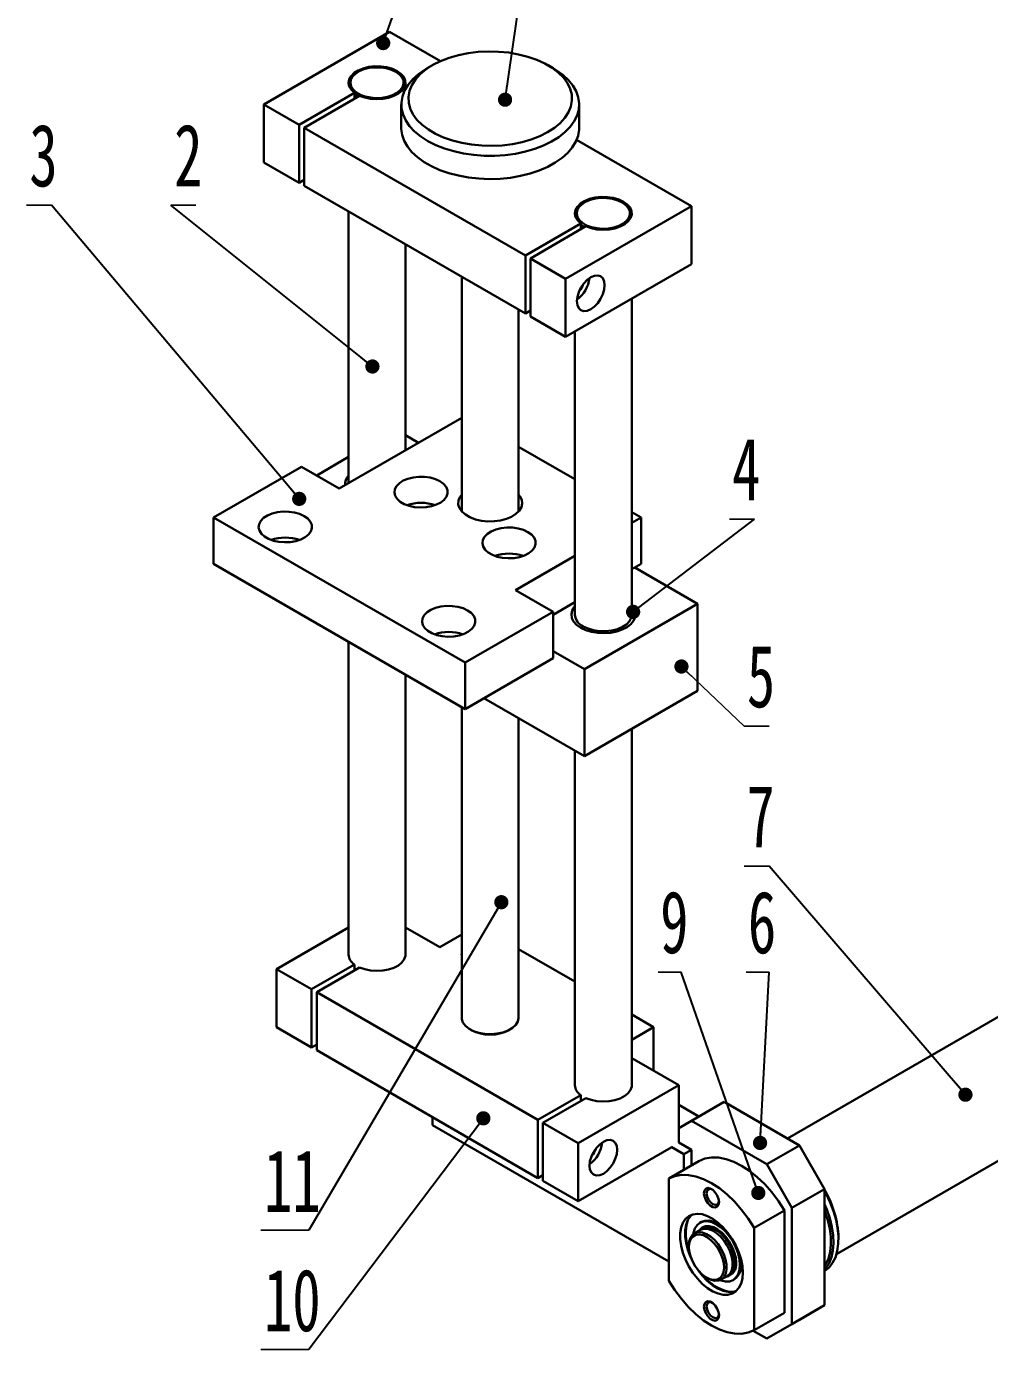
# Model space of a CAD drawing. Header units: millimetres. Extents: x -4 to 1692, y -357 to 300.
# Drawn here: x 713.9 to 768.1, y 178.6 to 253 of the extents above; entities that cross this region are included whole.
import ezdxf

# ---------------------------------------------------------------- set-up
doc = ezdxf.new("R2010")
doc.units = ezdxf.units.MM
doc.styles.add('SLDTEXTSTYLE1', font='', dxfattribs={"width": 0.67})
doc.styles.get("Standard").update_dxf_attribs({"font": ''})
doc.styles.get('SLDTEXTSTYLE1').set_extended_font_data('仿宋_GB2312')
doc.styles.get('Standard').set_extended_font_data('仿宋_GB2312')
doc.dimstyles.new('SLDDIMSTYLE0', dxfattribs={"dimtxt": 0.18, "dimasz": 0.8, "dimexe": 0, "dimexo": 0.0625, "dimgap": 0, "dimtad": 0, "dimtih": 1, "dimtoh": 1, "dimdec": 0, "dimrnd": 1e-09, "dimzin": 0, "dimdsep": 46, "dimtxsty": 'Standard', "dimblk1": 'DOT', "dimblk2": 'DOT', "dimsah": 1, "dimcen": 0.09, "dimadec": 0, "dimazin": 0, "dimtfac": 0.8, "dimtdec": 0, "dimtofl": 0, "dimtmove": 0, "dimatfit": 3, "dimldrblk": 'DOT', "dimfxl": 1, "dimfrac": 2, "dimtolj": 1, "dimtzin": 0, "dimarcsym": 0})

# ---------------------------------------------------------------- blocks, each defined once
blk = doc.blocks.new('_DOT')
at = {"color": 0, "linetype": 'ByBlock', "lineweight": -2}
blk.add_line((-0.5, 0), (-1, 0), dxfattribs=at)
at = {"color": 0, "linetype": 'ByBlock', "const_width": 0.5}
blk.add_lwpolyline([(-0.25, 0, 1), (0.25, 0, 1)], format="xyb", close=True, dxfattribs=at)
blk = doc.blocks.new('SW_NOTE_1')
at = {"color": 0, "linetype": 'Continuous', "lineweight": 0}
for p, q in [((0, 0), (1.412, 0)), ((1.412, 0), (0, 0)), ((0, 0), (1.412, 0)), ((1.412, 0), (0, 0)), ((0, 0), (1.412, 0)), ((1.412, 0), (0, 0))]:
    blk.add_line(p, q, dxfattribs=at)
at = {"color": 0, "linetype": 'Continuous', "lineweight": 0, "insert": (0.986, 4.562), "char_height": 3.5, "attachment_point": 2, "style": 'SLDTEXTSTYLE1'}
blk.add_mtext('2', dxfattribs=at)
blk = doc.blocks.new('SW_NOTE_2')
at = {"color": 0, "linetype": 'Continuous', "lineweight": 0}
for p, q in [((-1.412, 0), (0, 0)), ((0, 0), (-1.412, 0)), ((-1.412, 0), (0, 0)), ((0, 0), (-1.412, 0)), ((-1.412, 0), (0, 0)), ((0, 0), (-1.412, 0))]:
    blk.add_line(p, q, dxfattribs=at)
at = {"color": 0, "linetype": 'Continuous', "lineweight": 0, "insert": (-0.453, 4.562), "char_height": 3.5, "attachment_point": 2, "style": 'SLDTEXTSTYLE1'}
blk.add_mtext('3', dxfattribs=at)
blk = doc.blocks.new('SW_NOTE_3')
at = {"color": 0, "linetype": 'Continuous', "lineweight": 0}
for p, q in [((-1.412, 0), (0, 0)), ((0, 0), (-1.412, 0)), ((-1.412, 0), (0, 0)), ((0, 0), (-1.412, 0)), ((-1.412, 0), (0, 0)), ((0, 0), (-1.412, 0))]:
    blk.add_line(p, q, dxfattribs=at)
at = {"color": 0, "linetype": 'Continuous', "lineweight": 0, "insert": (-0.461, 4.562), "char_height": 3.5, "attachment_point": 2, "style": 'SLDTEXTSTYLE1'}
blk.add_mtext('4', dxfattribs=at)
blk = doc.blocks.new('SW_NOTE_4')
at = {"color": 0, "linetype": 'Continuous', "lineweight": 0}
for p, q in [((0, 0), (1.412, 0)), ((1.412, 0), (0, 0)), ((0, 0), (1.412, 0)), ((1.412, 0), (0, 0)), ((0, 0), (1.412, 0)), ((1.412, 0), (0, 0))]:
    blk.add_line(p, q, dxfattribs=at)
at = {"color": 0, "linetype": 'Continuous', "lineweight": 0, "insert": (0.956, 4.562), "char_height": 3.5, "attachment_point": 2, "style": 'SLDTEXTSTYLE1'}
blk.add_mtext('5', dxfattribs=at)
blk = doc.blocks.new('SW_NOTE_5')
at = {"color": 0, "linetype": 'Continuous', "lineweight": 0}
for p, q in [((-1.412, 0), (0, 0)), ((0, 0), (-1.412, 0)), ((-1.412, 0), (0, 0)), ((0, 0), (-1.412, 0)), ((-1.412, 0), (0, 0)), ((0, 0), (-1.412, 0))]:
    blk.add_line(p, q, dxfattribs=at)
at = {"color": 0, "linetype": 'Continuous', "lineweight": 0, "insert": (-0.479, 4.565), "char_height": 3.5, "attachment_point": 2, "style": 'SLDTEXTSTYLE1'}
blk.add_mtext('7', dxfattribs=at)
blk = doc.blocks.new('SW_NOTE_6')
at = {"color": 0, "linetype": 'Continuous', "lineweight": 0}
for p, q in [((-1.294, 0), (0, 0)), ((0, 0), (-1.294, 0)), ((-1.294, 0), (0, 0)), ((0, 0), (-1.294, 0)), ((-1.294, 0), (0, 0)), ((0, 0), (-1.294, 0))]:
    blk.add_line(p, q, dxfattribs=at)
at = {"color": 0, "linetype": 'Continuous', "lineweight": 0, "insert": (-0.398, 4.565), "char_height": 3.5, "attachment_point": 2, "style": 'SLDTEXTSTYLE1'}
blk.add_mtext('6', dxfattribs=at)
blk = doc.blocks.new('SW_NOTE_7')
at = {"color": 0, "linetype": 'Continuous', "lineweight": 0}
for p, q in [((-1.294, 0), (0, 0)), ((0, 0), (-1.294, 0)), ((-1.294, 0), (0, 0)), ((0, 0), (-1.294, 0)), ((-1.294, 0), (0, 0)), ((0, 0), (-1.294, 0))]:
    blk.add_line(p, q, dxfattribs=at)
at = {"color": 0, "linetype": 'Continuous', "lineweight": 0, "insert": (-0.391, 4.571), "char_height": 3.5, "attachment_point": 2, "style": 'SLDTEXTSTYLE1'}
blk.add_mtext('9', dxfattribs=at)
blk = doc.blocks.new('SW_NOTE_8')
at = {"color": 0, "linetype": 'Continuous', "lineweight": 0}
for p, q in [((-2.706, 0), (0, 0)), ((0, 0), (-2.706, 0)), ((-2.706, 0), (0, 0)), ((0, 0), (-2.706, 0)), ((-2.706, 0), (0, 0)), ((0, 0), (-2.706, 0))]:
    blk.add_line(p, q, dxfattribs=at)
at = {"color": 0, "linetype": 'Continuous', "lineweight": 0, "insert": (-0.933, 4.536), "char_height": 3.5, "attachment_point": 2, "style": 'SLDTEXTSTYLE1'}
blk.add_mtext('11', dxfattribs=at)
blk = doc.blocks.new('SW_NOTE_9')
at = {"color": 0, "linetype": 'Continuous', "lineweight": 0}
for p, q in [((-2.706, 0), (0, 0)), ((0, 0), (-2.706, 0)), ((-2.706, 0), (0, 0)), ((0, 0), (-2.706, 0)), ((-2.706, 0), (0, 0)), ((0, 0), (-2.706, 0))]:
    blk.add_line(p, q, dxfattribs=at)
at = {"color": 0, "linetype": 'Continuous', "lineweight": 0, "insert": (-0.933, 4.532), "char_height": 3.5, "attachment_point": 2, "style": 'SLDTEXTSTYLE1'}
blk.add_mtext('10', dxfattribs=at)

msp = doc.modelspace()

# ---------------------------------------------------------------- linework, layer by layer
at = {"color": 7, "linetype": 'Continuous', "lineweight": 30}
for p, q in [((734.3466577, 252.7049955), (727.2755899, 248.6229549)), ((737.2024308, 251.0563928), (734.3466577, 252.7049955)), ((736.7502923, 250.8274028), (736.4674036, 250.6640416)), ((743.5396204, 250.6640416), (743.2567317, 250.8274028)), ((732.5787184, 250.4597736), (732.5079963, 250.4189333)), ((734.7711056, 250.4189333), (734.7003835, 250.4597736)), ((729.2554889, 247.4799835), (732.3756324, 249.281204)), ((732.3756324, 249.281204), (732.3756324, 248.9546408)), ((727.2755899, 248.6229549), (729.2554889, 247.4799835)), ((727.2755899, 248.6229549), (727.2755899, 245.3567916)), ((732.6584751, 249.1179224), (729.5383316, 247.3167019)), ((735.003512, 248.623353), (735.003512, 247.3168877)), ((745.003512, 247.3168877), (745.003512, 248.623353)), ((729.2554889, 247.4799835), (729.2554889, 244.2138203)), ((729.5383316, 247.3167019), (741.983411, 240.1323105)), ((729.5383316, 247.3167019), (729.5383316, 244.0505387)), ((751.3172205, 242.9080981), (744.8618604, 246.6346981)), ((727.2755899, 245.3567916), (729.2554889, 244.2138203)), ((729.2554889, 244.2138203), (729.5383316, 244.3771019)), ((729.5383316, 244.0505387), (741.983411, 236.8661473)), ((732.039551, 242.6066155), (732.039551, 227.3281374)), ((744.2461527, 238.8260576), (751.3172205, 242.9080981)), ((745.3066405, 243.1121006), (745.2359183, 243.0712603)), ((747.4990277, 243.0712603), (747.4283055, 243.1121006)), ((751.3172205, 242.9080981), (751.3172205, 239.6419349)), ((741.983411, 240.1323105), (745.1035544, 241.933531)), ((745.1035544, 241.933531), (745.1035544, 241.6069678)), ((745.3863972, 241.7702494), (742.2662537, 239.9690289)), ((735.239551, 229.1754581), (735.239551, 240.7592948)), ((741.983411, 240.1323105), (741.983411, 236.8661473)), ((742.2662537, 239.9690289), (744.2461527, 238.8260576)), ((742.2662537, 239.9690289), (742.2662537, 236.7028657)), ((744.2461527, 235.5598943), (751.3172205, 239.6419349)), ((738.4030427, 238.9330499), (738.4030427, 225.7352599)), ((744.2461527, 238.8260576), (744.2461527, 235.5598943)), ((747.967473, 219.9240104), (747.967473, 237.7081668)), ((741.6030427, 225.7342085), (741.6030427, 237.0857292)), ((741.983411, 236.8661473), (742.2662537, 237.0294289)), ((742.2662537, 236.7028657), (744.2461527, 235.5598943)), ((744.767473, 235.8608461), (744.767473, 219.9240104)), ((731.5182306, 227.0271856), (738.4030427, 231.001703)), ((735.9726355, 229.5986588), (735.239551, 230.0218595)), ((741.6030427, 229.3694286), (744.767473, 227.5426419)), ((732.039551, 228.7972474), (730.2458062, 227.7617406)), ((729.3969103, 228.2517977), (724.4471628, 225.3943694)), ((731.5182306, 227.0271856), (729.3969103, 228.2517977)), ((747.967473, 225.6953212), (748.4887934, 225.3943694)), ((724.4471628, 225.3943694), (738.5892984, 217.2302882)), ((724.4471628, 222.7814388), (724.4471628, 225.3943694)), ((748.4887934, 225.3943694), (747.967473, 225.0934175)), ((748.4887934, 222.7814388), (748.4887934, 225.3943694)), ((744.767473, 223.2460968), (741.4177255, 221.3123288)), ((724.4471628, 222.7814388), (738.5892984, 214.6173576)), ((748.4887934, 222.7814388), (747.967473, 222.4804869)), ((751.6707739, 220.5363164), (748.13524, 222.5773367)), ((743.5390459, 220.0877166), (741.4177255, 221.3123288)), ((744.767473, 220.6331662), (743.5390459, 219.9240104)), ((745.3068128, 216.8624799), (751.6707739, 220.5363164)), ((751.6707739, 220.5363164), (751.6707739, 215.6370716)), ((738.5892984, 217.2302882), (743.5390459, 220.0877166)), ((743.5390459, 217.474786), (743.5390459, 220.0877166)), ((732.039551, 218.3984464), (732.039551, 200.8179417)), ((738.5892984, 214.6173576), (743.5390459, 217.474786)), ((743.5390459, 217.8829901), (745.3068128, 216.8624799)), ((735.239551, 200.8179417), (735.239551, 216.5511257)), ((738.5892984, 214.6173576), (738.5892984, 217.2302882)), ((745.3068128, 216.8624799), (745.3068128, 211.9632351)), ((800.903315, 215.9680678), (756.7271711, 190.4657228)), ((739.649269, 215.2292656), (745.3068128, 211.9632351)), ((745.3068128, 211.9632351), (751.6707739, 215.6370716)), ((738.4030427, 214.7248808), (738.4030427, 197.262665)), ((741.6030427, 197.262665), (741.6030427, 214.1013761)), ((747.967473, 193.4702687), (747.967473, 213.4992015)), ((744.767473, 212.2745893), (744.767473, 193.4702687)), ((759.480125, 183.9722844), (804.4030306, 209.9057258)), ((727.9826967, 200.0015336), (732.039551, 202.3435057)), ((737.1750849, 201.2261458), (735.239551, 202.3435057)), ((738.4030427, 201.9350307), (737.1750849, 201.2261458)), ((741.6030427, 201.1191645), (744.767473, 199.2923777)), ((732.3756324, 200.2515787), (729.9625957, 198.8585622)), ((732.3756324, 199.9250154), (732.3756324, 200.2515787)), ((729.9625957, 198.8585622), (727.9826967, 200.0015336)), ((727.9826967, 196.7353703), (727.9826967, 200.0015336)), ((730.2454384, 198.6952806), (732.6584751, 200.088297)), ((729.9625957, 195.592399), (729.9625957, 198.8585622)), ((742.6905178, 191.5108892), (730.2454384, 198.6952806)), ((730.2454384, 195.4291174), (730.2454384, 198.6952806)), ((747.967473, 197.445057), (749.1959001, 196.7359011)), ((729.9625957, 195.592399), (727.9826967, 196.7353703)), ((738.871488, 196.6096447), (738.9422102, 196.5688043)), ((741.0638752, 196.5688043), (741.1345974, 196.6096447)), ((747.967473, 196.0267453), (749.1959001, 196.7359011)), ((749.1959001, 196.7359011), (749.1959001, 194.2866768)), ((730.2454384, 195.7556806), (729.9625957, 195.592399)), ((742.6905178, 188.244726), (730.2454384, 195.4291174)), ((750.6101137, 193.4702687), (747.967473, 194.9958327)), ((750.6101137, 193.4702687), (744.9532595, 190.2046362)), ((750.6101137, 193.4702687), (750.6101137, 190.2412821)), ((745.1035544, 192.9039057), (742.6905178, 191.5108892)), ((742.9733605, 191.3476076), (745.3863972, 192.740624)), ((745.1035544, 192.5773424), (745.1035544, 192.9039057)), ((750.6101137, 192.3639432), (751.7412547, 191.7109494)), ((753.1556981, 192.5274902), (751.3172205, 191.4661597)), ((757.3983388, 190.0782659), (753.1556981, 192.5274902)), ((736.7508208, 191.67364), (736.7508208, 191.2199102)), ((742.6905178, 188.244726), (742.6905178, 191.5108892)), ((742.9733605, 188.0814444), (742.9733605, 191.3476076)), ((744.9532595, 190.2046362), (742.9733605, 191.3476076)), ((751.3172205, 191.4661597), (750.6101137, 191.0578229)), ((755.5598612, 189.0169353), (751.3172205, 191.4661597)), ((736.7508208, 191.2199102), (750.0444283, 183.545674)), ((744.9532595, 186.938473), (744.9532595, 190.2046362)), ((750.1858496, 189.959183), (744.9532595, 186.938473)), ((750.1858496, 189.9963597), (750.8929564, 189.5881556)), ((751.3172205, 189.833078), (750.6101137, 190.2412821)), ((750.8929564, 189.5881556), (751.3172205, 189.833078)), ((751.3172205, 189.833078), (751.3172205, 188.958198)), ((755.5598612, 189.0169353), (757.3983388, 190.0782659)), ((757.3983388, 190.0782659), (758.8125524, 187.6287761)), ((750.0444283, 188.2234307), (751.7414846, 189.2031205)), ((750.8929564, 189.5881556), (750.8929564, 188.7132756)), ((756.9740747, 186.5674456), (755.5598612, 189.0169353)), ((742.9733605, 188.4080076), (742.6905178, 188.244726)), ((744.9532595, 186.938473), (742.9733605, 188.0814444)), ((750.0444283, 182.4611745), (750.0444283, 188.2234307)), ((758.8125524, 187.6287761), (756.9740747, 186.5674456)), ((758.8125524, 181.0964496), (758.8125524, 187.6287761)), ((756.5498107, 186.4273329), (754.8527544, 185.4476432)), ((756.5498107, 180.6650767), (756.5498107, 186.4273329)), ((756.9740747, 186.5674456), (756.9740747, 180.0351191)), ((751.8259315, 185.3269589), (751.4865202, 185.1310209)), ((751.8792914, 185.7734438), (751.8015096, 185.7285413)), ((752.0239214, 185.441256), (751.981495, 185.4167637)), ((754.8527544, 185.4476432), (754.8527544, 179.6853869)), ((759.5903698, 184.8116374), (759.5903698, 184.8932782)), ((751.1757991, 184.4442537), (751.1757991, 184.3626129)), ((752.1655877, 182.648063), (752.2362869, 182.6072359)), ((752.9863983, 182.5328743), (753.3258096, 182.7288123)), ((753.4813731, 182.8186172), (753.5237995, 182.8431094)), ((753.6613585, 182.5068396), (753.7391402, 182.551742)), ((756.9740747, 180.0351191), (758.8125524, 181.0964496)), ((758.8125524, 181.0964496), (757.3983388, 180.2797761)), ((754.8527544, 179.6853869), (756.5498107, 180.6650767)), ((757.3983388, 180.2797761), (755.5598612, 179.2184456)), ((754.7988245, 179.6577827), (755.5598612, 179.2184456)), ((755.5598612, 179.2184456), (756.9740747, 180.0351191))]:
    msp.add_line(p, q, dxfattribs=at)
at = {"color": 7, "linetype": 'Continuous', "lineweight": 0}
msp.add_line((754.2777874, 213.6589235), (750.7592459, 217.0133777), dxfattribs=at)
at = {"color": 7, "linetype": 'Continuous', "lineweight": 30, "flags": 128}
for points in [[(742.3112011, 246.652787), (742.7917388, 246.83787), (743.2283044, 247.056262), (743.6140132, 247.304519), (743.9427822, 247.5787257), (744.2094265, 247.8745577), (744.4097411, 248.1873495), (744.5405668, 248.5121684), (744.5998404, 248.8438916), (744.5866272, 249.1772878), (744.5011356, 249.507099), (744.3447137, 249.8281239), (744.1198284, 250.1352998), (743.8300264, 250.4237824), (743.479878, 250.689022), (743.0749052, 250.9268357), (742.6214947, 251.1334731), (742.1267971, 251.3056753), (741.598614, 251.4407266), (741.0452751, 251.5364972), (740.4755071, 251.5914767), (739.8982954, 251.604798), (739.322743, 251.5762512), (738.7579268, 251.5062862), (738.2127541, 251.3960067), (737.6958228, 251.2471516), (737.2152852, 251.0620686), (736.7787195, 250.8436766), (736.3930108, 250.5954197), (736.0642418, 250.321213), (735.7975974, 250.025381), (735.5972829, 249.7125891), (735.4664572, 249.3877702), (735.4071835, 249.056047), (735.4203967, 248.7226508), (735.5058884, 248.3928396), (735.6623103, 248.0718147), (735.8871955, 247.7646388), (736.1769975, 247.4761563), (736.527146, 247.2109166), (736.9321187, 246.9731029), (737.3855292, 246.7664655), (737.8802269, 246.5942633), (738.40841, 246.459212), (738.9617488, 246.3634414), (739.5315169, 246.3084619), (740.1087286, 246.2951406), (740.684281, 246.3236875), (741.2490972, 246.3936524), (741.7942698, 246.503932), (742.3112011, 246.652787)], [(732.3756324, 249.281204), (732.1951142, 249.4502847), (732.0813845, 249.637735), (732.0397017, 249.8348876), (732.0719934, 250.0326265), (732.1767663, 250.2218085), (732.349176, 250.3936862), (732.5812504, 250.5403123), (732.862259, 250.654907), (733.1792082, 250.7321716), (733.5174429, 250.7685336), (733.8613237, 250.7623116), (734.1949501, 250.7137933), (734.5028958, 250.6252222), (734.7709218, 250.5006936), (734.9866351, 250.3459654), (735.1400614, 250.1681922), (735.2241067, 249.9755938), (735.2348847, 249.7770756), (735.1718971, 249.5818169), (735.0380563, 249.398846), (734.839551, 249.2366232), (734.5855596, 249.1026494), (734.2878264, 249.0031194), (733.960118, 248.9426353), (733.6175871, 248.9239938), (733.2760717, 248.9480567), (732.9513631, 249.0137115), (732.6584751, 249.1179224)], [(734.7002111, 250.4598731), (734.4474029, 250.5771855), (734.1568204, 250.6603817), (733.842051, 250.7055715), (733.5178129, 250.7106421), (733.1992671, 250.6753562), (732.9013085, 250.6013638), (732.6378693, 250.4921247), (732.4212676, 250.3527468), (732.2616315, 250.1897473), (732.1664254, 250.0107478), (732.140101, 249.8241182), (732.1838892, 249.638585), (732.2957426, 249.4628235), (732.4704309, 249.3050523), (732.699786, 249.1726484), (732.9730834, 249.071803), (733.2775441, 249.0072314), (733.5989319, 248.981953), (733.9222189, 248.9971498), (734.2322888, 249.0521111), (734.5146428, 249.1442671), (734.7560786, 249.2693086), (734.9453067, 249.4213888), (735.0734792, 249.5933966), (735.1346027, 249.7772892), (735.1258193, 249.9644678), (735.0475397, 250.1461804), (734.9034241, 250.3139301), (734.7002111, 250.4598731)], [(742.5118697, 246.1264157), (741.982698, 245.9726767), (741.4257427, 245.8561474), (740.8488225, 245.7784636), (740.260036, 245.7407158), (739.6676484, 245.7434339), (739.0799756, 245.7865797), (738.5052673, 245.8695476), (737.951591, 245.991173), (737.4267192, 246.1497483), (736.9380199, 246.3430477), (736.4923534, 246.5683575), (736.0959759, 246.822515), (735.7544516, 247.1019522), (735.4725748, 247.4027467), (735.2543024, 247.7206757), (735.1026986, 248.0512764), (735.0198914, 248.3899077), (735.0070433, 248.7318162), (735.0643347, 249.072202), (735.1909613, 249.406287), (735.3851455, 249.7293813), (735.6441615, 250.0369494), (735.9643733, 250.3246737), (736.3412857, 250.5885152), (736.4674036, 250.6640416)], [(743.5396204, 250.6640416), (743.7193854, 250.5546617), (744.0889854, 250.2873949), (744.4012344, 249.9967686), (744.6517489, 249.6868626), (744.8370124, 249.3620273), (744.9544241, 249.0268225), (745.0023359, 248.685954), (744.9800752, 248.3442066), (744.8879544, 248.0063779), (744.7272668, 247.6772102), (744.5002679, 247.3613242), (744.2101445, 247.0631543), (743.8609692, 246.7868862), (743.4576437, 246.5363981), (743.0058297, 246.3152062), (742.5118697, 246.1264157)], [(732.5810904, 249.0732492), (732.3924895, 249.1872305), (732.3756324, 249.1995499)], [(735.003512, 247.3168877), (735.004688, 247.2542867), (735.0525998, 246.9134182), (735.1700116, 246.5782134), (735.3552751, 246.2533781), (735.6057896, 245.9434721), (735.9180385, 245.6528458), (736.2876386, 245.385579), (736.7094013, 245.1454236), (737.1774061, 244.9357508), (737.6850833, 244.7595039), (738.2253061, 244.6191571), (738.7904911, 244.5166805), (739.3727041, 244.4535126), (739.9637724, 244.4305403), (740.5553985, 244.448086), (741.1392773, 244.5059033), (741.7072125, 244.6031807), (742.2512315, 244.7385527), (742.7636973, 244.9101187), (743.2374163, 245.1154706), (743.6657383, 245.3517255), (744.0426507, 245.615567), (744.3628624, 245.9032913), (744.6218784, 246.2108594), (744.8160627, 246.5339537), (744.9426893, 246.8680387), (744.9999807, 247.2084245), (745.003512, 247.3168877)], [(745.1035544, 241.933531), (744.9230363, 242.1026116), (744.8093065, 242.290062), (744.7676238, 242.4872146), (744.7999154, 242.6849534), (744.9046883, 242.8741355), (745.077098, 243.0460132), (745.3091725, 243.1926393), (745.590181, 243.307234), (745.9071303, 243.3844986), (746.245365, 243.4208606), (746.5892458, 243.4146386), (746.9228722, 243.3661203), (747.2308179, 243.2775492), (747.4988439, 243.1530205), (747.7145572, 242.9982924), (747.8679835, 242.8205192), (747.9520287, 242.6279208), (747.9628067, 242.4294026), (747.8998191, 242.2341438), (747.7659784, 242.0511729), (747.567473, 241.8889502), (747.3134817, 241.7549764), (747.0157484, 241.6554464), (746.68804, 241.5949623), (746.3455091, 241.5763207), (746.0039938, 241.6003837), (745.6792851, 241.6660385), (745.3863972, 241.7702494)], [(747.4281332, 243.1122001), (747.175325, 243.2295125), (746.8847425, 243.3127087), (746.569973, 243.3578985), (746.2457349, 243.3629691), (745.9271892, 243.3276832), (745.6292306, 243.2536908), (745.3657914, 243.1444517), (745.1491897, 243.0050738), (744.9895536, 242.8420743), (744.8943475, 242.6630748), (744.8680231, 242.4764452), (744.9118113, 242.290912), (745.0236646, 242.1151505), (745.1983529, 241.9573793), (745.427708, 241.8249754), (745.7010055, 241.72413), (746.0054662, 241.6595584), (746.3268539, 241.63428), (746.650141, 241.6494768), (746.9602108, 241.7044381), (747.2425649, 241.7965941), (747.4840006, 241.9216356), (747.6732288, 242.0737158), (747.8014012, 242.2457236), (747.8625248, 242.4296162), (747.8537414, 242.6167948), (747.7754618, 242.7985074), (747.6313461, 242.9662571), (747.4281332, 243.1122001)], [(745.3090125, 241.7255762), (745.1204116, 241.8395575), (745.1035544, 241.8518769)], [(746.4381837, 238.4584085), (746.4116802, 238.6755783), (746.3339759, 238.8473481), (746.2103662, 238.962012), (746.049275, 239.0117559), (745.8616802, 238.9931898), (745.6603662, 238.9075789), (745.4590523, 238.7607576), (745.2714575, 238.5627314), (745.1103662, 238.3269955), (744.9867566, 238.0696149), (744.9090523, 237.8081297), (744.8825488, 237.5603596), (744.9090523, 237.3431898), (744.9867566, 237.17142), (745.1103662, 237.0567561), (745.2714575, 237.0070122), (745.4590523, 237.0255783), (745.6603662, 237.1111891), (745.8616802, 237.2580105), (746.049275, 237.4560367), (746.2103662, 237.6917726), (746.3339759, 237.9491532), (746.4116802, 238.2106384), (746.4381837, 238.4584085)], [(737.1750849, 227.4353896), (736.9222766, 227.552702), (736.6316941, 227.6358982), (736.3169247, 227.681088), (735.9926866, 227.6861586), (735.6741408, 227.6508727), (735.3761822, 227.5768803), (735.112743, 227.4676412), (734.8961414, 227.3282633), (734.7365053, 227.1652638), (734.6412992, 226.9862643), (734.6149748, 226.7996347), (734.658763, 226.6141015), (734.7706163, 226.43834), (734.9453046, 226.2805688), (735.1746597, 226.1481649), (735.4479571, 226.0473195), (735.7524179, 225.9827479), (736.0738056, 225.9574695), (736.3970927, 225.9726663), (736.7071625, 226.0276276), (736.9895166, 226.1197836), (737.2309523, 226.244825), (737.4201804, 226.3969053), (737.5483529, 226.5689131), (737.6094765, 226.7528056), (737.6006931, 226.9399843), (737.5224134, 227.1216969), (737.3782978, 227.2894465), (737.1750849, 227.4353896)], [(741.6030427, 226.6873464), (741.6750874, 226.5962378), (741.775279, 226.3940984), (741.8029343, 226.1844538), (741.7569211, 225.9758869), (741.639123, 225.7769364), (741.4543629, 225.5957474), (741.2102047, 225.4397379), (740.9166444, 225.3152948), (740.5857004, 225.2275128), (740.2309215, 225.1799859), (739.8668324, 225.1746596), (739.508339, 225.2117522), (739.170118, 225.2897449), (738.8660163, 225.4054448), (738.6084838, 225.5541152), (738.4080639, 225.7296694), (738.2729619, 225.9249202), (738.2087087, 226.131874), (738.2179351, 226.3420582), (738.3002631, 226.5468677), (738.4030427, 226.6862951)], [(729.5383316, 225.4760102), (729.2855234, 225.5933225), (728.9949409, 225.6765187), (728.6801715, 225.7217086), (728.3559334, 225.7267791), (728.0373876, 225.6914932), (727.739429, 225.6175008), (727.4759898, 225.5082617), (727.2593881, 225.3688839), (727.099752, 225.2058843), (727.0045459, 225.0268848), (726.9782215, 224.8402552), (727.0220097, 224.654722), (727.1338631, 224.4789605), (727.3085514, 224.3211893), (727.5379065, 224.1887854), (727.8112039, 224.08794), (728.1156646, 224.0233685), (728.4370524, 223.9980901), (728.7603394, 224.0132868), (729.0704093, 224.0682481), (729.3527633, 224.1604041), (729.5941991, 224.2854456), (729.7834272, 224.4375258), (729.9115997, 224.6095336), (729.9727232, 224.7934262), (729.9639398, 224.9806049), (729.8856602, 225.1623174), (729.7415446, 225.3300671), (729.5383316, 225.4760102)], [(742.1248323, 224.5779612), (741.8720241, 224.6952736), (741.5814416, 224.7784698), (741.2666722, 224.8236596), (740.9424341, 224.8287302), (740.6238883, 224.7934443), (740.3259297, 224.7194519), (740.0624905, 224.6102128), (739.8458888, 224.4708349), (739.6862527, 224.3078354), (739.5910466, 224.1288359), (739.5647222, 223.9422063), (739.6085104, 223.7566731), (739.7203638, 223.5809116), (739.8950521, 223.4231404), (740.1244072, 223.2907365), (740.3977046, 223.1898911), (740.7021653, 223.1253195), (741.0235531, 223.1000411), (741.3468401, 223.1152379), (741.65691, 223.1701992), (741.939264, 223.2623552), (742.1806998, 223.3873967), (742.3699279, 223.5394769), (742.4981004, 223.7114847), (742.5592239, 223.8953773), (742.5504406, 224.0825559), (742.4721609, 224.2642685), (742.3280453, 224.4320182), (742.1248323, 224.5779612)], [(738.7307198, 220.1693574), (738.4779115, 220.2866698), (738.1873291, 220.369866), (737.8725596, 220.4150558), (737.5483215, 220.4201264), (737.2297757, 220.3848405), (736.9318172, 220.3108481), (736.668378, 220.201609), (736.4517763, 220.0622311), (736.2921402, 219.8992316), (736.1969341, 219.7202321), (736.1706097, 219.5336025), (736.2143979, 219.3480693), (736.3262512, 219.1723078), (736.5009395, 219.0145366), (736.7302946, 218.8821327), (737.003592, 218.7812873), (737.3080528, 218.7167157), (737.6294405, 218.6914373), (737.9527276, 218.7066341), (738.2627974, 218.7615954), (738.5451515, 218.8537514), (738.7865872, 218.9787929), (738.9758154, 219.1308731), (739.1039878, 219.3028809), (739.1651114, 219.4867735), (739.156328, 219.6739521), (739.0780484, 219.8556647), (738.9339327, 220.0234144), (738.7307198, 220.1693574)], [(744.767473, 220.400054), (744.731862, 220.3578514), (744.6140639, 220.158901), (744.5680507, 219.950334), (744.595706, 219.7406894), (744.6958976, 219.53855), (744.8645238, 219.3521914), (745.0946808, 219.1892431)], [(744.767473, 220.400054), (744.731862, 220.3578514), (744.6140639, 220.158901), (744.5680507, 219.950334), (744.595706, 219.7406894), (744.6958976, 219.53855), (744.8645238, 219.3521914), (745.0946808, 219.1892431)], [(745.0946808, 219.1892431), (745.3769461, 219.0563762), (745.6997637, 218.9590304), (746.0499174, 218.901191), (746.4130719, 218.885226), (746.7743595, 218.9117889), (747.1189892, 218.9797922), (747.4328517, 219.086452), (747.7030975, 219.2274015), (747.9186626, 219.3968702), (748.0707219, 219.5879202), (748.1530499, 219.7927297), (748.1622763, 220.0029138), (748.0980231, 220.2098677), (747.967473, 220.400054)], [(745.0946808, 219.1892431), (745.3769461, 219.0563762), (745.6997637, 218.9590304), (746.0499174, 218.901191), (746.4130719, 218.885226), (746.7743595, 218.9117889), (747.1189892, 218.9797922), (747.4328517, 219.086452), (747.7030975, 219.2274015), (747.9186626, 219.3968702), (748.0707219, 219.5879202), (748.1530499, 219.7927297), (748.1622763, 220.0029138), (748.0980231, 220.2098677), (747.967473, 220.400054)], [(745.2361022, 219.2708839), (745.5057643, 219.1457507), (745.8157189, 219.0570081), (746.151473, 219.0088056), (746.497327, 219.003397), (746.8371091, 219.0410353), (747.1549316, 219.1199605), (747.4359334, 219.2364822), (747.6669752, 219.3851519), (747.8372537, 219.5590181), (747.9388069, 219.7499509), (747.967473, 219.9240104)], [(732.6584751, 200.088297), (732.9513631, 199.9840861), (733.2760717, 199.9184313), (733.6175871, 199.8943684), (733.960118, 199.91301), (734.2878264, 199.9734941), (734.5855596, 200.0730241), (734.839551, 200.2069978), (735.0380563, 200.3692206), (735.1718971, 200.5521915), (735.2348847, 200.7474502), (735.239551, 200.8179417)], [(738.4030427, 200.7549581), (738.3986983, 200.8550066), (738.4030427, 200.8809253)], [(738.4030427, 197.262665), (738.4083208, 197.1877019), (738.4735192, 196.9915498), (738.6102365, 196.8080748), (738.8120799, 196.6458559), (739.0696113, 196.5124784), (739.370789, 196.4141787), (739.7015302, 196.3555533), (740.0463697, 196.3393434), (740.3891833, 196.366307), (740.7139414, 196.4351833), (741.0054587, 196.5427518), (741.2501041, 196.6839826), (741.4364383, 196.8522719), (741.5557485, 197.0397508), (741.6024559, 197.2376528), (741.6030427, 197.262665)], [(745.3863972, 192.740624), (745.6792851, 192.6364131), (746.0039938, 192.5707583), (746.3455091, 192.5466954), (746.68804, 192.565337), (747.0157484, 192.6258211), (747.3134817, 192.7253511), (747.567473, 192.8593248), (747.7659784, 193.0215476), (747.8998191, 193.2045185), (747.9628067, 193.3997772), (747.967473, 193.4702687)], [(745.5896556, 188.9389383), (745.616159, 188.7217685), (745.6938633, 188.5499987), (745.817473, 188.4353348), (745.9785643, 188.3855909), (746.166159, 188.404157), (746.367473, 188.4897678), (746.568787, 188.6365892), (746.7563817, 188.8346154), (746.917473, 189.0703513), (747.0410827, 189.3277319), (747.118787, 189.5892171), (747.1452905, 189.8369872), (747.118787, 190.054157), (747.0410827, 190.2259268), (746.917473, 190.3405907), (746.7563817, 190.3903346), (746.568787, 190.3717685), (746.367473, 190.2861576), (746.166159, 190.1393363), (745.9785643, 189.9413101), (745.817473, 189.7055742), (745.6938633, 189.4481936), (745.616159, 189.1867084), (745.5896556, 188.9389383)], [(756.5498107, 186.4273329), (756.2121831, 186.9526068), (755.8408438, 187.4449524), (755.4418504, 187.896338), (755.0217119, 188.2994002), (754.587282, 188.6475635), (754.1456476, 188.9351485), (753.7040132, 189.1574637), (753.2695833, 189.3108825), (752.8494448, 189.3929019), (752.4504515, 189.4021842), (752.0791121, 189.3385779), (751.7414846, 189.2031205)], [(754.8527544, 185.4476432), (754.5151268, 185.9729171), (754.1437875, 186.4652627), (753.7447941, 186.9166483), (753.3246556, 187.3197104), (752.8902257, 187.6678738), (752.4485913, 187.9554588), (752.006957, 188.177774), (751.5725271, 188.3311927), (751.1523885, 188.4132122), (750.7533952, 188.4224945), (750.3820559, 188.3588881), (750.0444283, 188.2234307)], [(752.8728554, 186.8939956), (752.8472691, 187.0763302), (752.7735965, 187.2662139), (752.6607234, 187.4407438), (752.522264, 187.5788691), (752.3749187, 187.6639298), (752.2364593, 187.6856663), (752.1235862, 187.6414569), (752.0499135, 187.5366338), (752.0243273, 187.3838404), (752.0499135, 187.2015058), (752.1235862, 187.0116221), (752.2364593, 186.8370922), (752.3749187, 186.6989669), (752.522264, 186.6139062), (752.6607234, 186.5921697), (752.7735965, 186.6363791), (752.8472691, 186.7412022), (752.8728554, 186.8939956)], [(752.4888523, 187.6033895), (752.3921179, 187.6308677), (752.279321, 187.6089512), (752.2039525, 187.5222068), (752.1774866, 187.3838404), (752.2039525, 187.2149172), (752.279321, 187.0411542), (752.3921179, 186.8890051), (752.525171, 186.7816334), (752.6582241, 186.7353853), (752.771021, 186.7573018), (752.8463895, 186.8440462), (752.8709474, 186.9415097)], [(758.8125524, 183.0110956), (758.8220498, 183.017214), (759.0619825, 183.2157531), (759.260871, 183.4719085), (759.415166, 183.781109), (759.5221142, 184.1378369), (759.5798071, 184.5357265), (759.5872151, 184.9676774), (759.5442061, 185.4259813), (759.4515475, 185.90246), (759.3108929, 186.3886105), (759.1247522, 186.8757575), (758.896447, 187.3552079), (758.8125524, 187.510228)], [(758.8125524, 186.7799143), (758.9404764, 186.4693225), (759.1042397, 185.9815846), (759.2211575, 185.4991928), (759.2891431, 185.0307554), (759.3069834, 184.5846317), (759.2743601, 184.1687829), (759.1918553, 183.7906296), (759.0609413, 183.4569202), (758.8839544, 183.1736096), (758.8125524, 183.0882828)], [(754.2163583, 182.9338987), (754.1909306, 183.293568), (754.1153789, 183.6722484), (753.9918768, 184.0590461), (753.8239772, 184.4428336), (753.6165103, 184.81257), (753.3754444, 185.1576187), (753.1077147, 185.4680532), (752.8210232, 185.7349429), (752.5236175, 185.9506099), (752.2240534, 186.1088498), (751.9309489, 186.2051103), (751.652736, 186.2366223), (751.3974185, 186.2024792), (751.1723412, 186.1036632), (750.9839794, 185.943017), (750.8377517, 185.7251622), (750.737865, 185.456366), (750.6871928, 185.1443613), (750.6871928, 184.7981238), (750.737865, 184.4276142), (750.8377517, 184.0434913), (750.9839794, 183.6568057), (751.1723412, 183.2786815), (751.3974185, 182.9199968), (751.652736, 182.5910703), (751.9309489, 182.3013645), (752.2240534, 182.0592138), (752.5236175, 181.8715845), (752.8210232, 181.7438741), (753.1077147, 181.6797569), (753.3754444, 181.6810772), (753.6165103, 181.7477971), (753.8239772, 181.8779973), (753.9918768, 182.067932), (754.1153789, 182.3121372), (754.1909306, 182.6035876), (754.2163583, 182.9338987)], [(751.3481381, 186.1872727), (751.2668221, 186.1062986), (751.1205944, 185.8884438), (751.0207077, 185.6196477), (750.9700355, 185.3076429), (750.9700355, 184.9614055), (751.0207077, 184.5908958), (751.1205944, 184.2067729), (751.2668221, 183.8200873), (751.2825926, 183.7844908)], [(758.8125524, 183.2924587), (758.8813518, 183.4034297), (759.0245007, 183.7227671), (759.1189165, 184.0890024), (759.1628403, 184.4953132), (759.1554538, 184.9341308), (759.0968948, 185.3972808), (758.9882539, 185.8761356), (758.8315551, 186.3617751), (758.8125524, 186.4124568)], [(754.0466527, 183.3584309), (754.0213811, 183.6693164), (753.9465376, 183.9974327), (753.8249984, 184.3301703), (753.661434, 184.6547426), (753.4621304, 184.9586762), (753.2347464, 185.2302911), (752.9880205, 185.4591495), (752.731434, 185.6364564), (752.4748476, 185.7553979), (752.2281217, 185.8114032), (752.0007377, 185.8023202), (751.801434, 185.7284977), (751.6378697, 185.5927728), (751.5163305, 185.4003614), (751.441487, 185.1586576), (751.4307358, 185.0936255)], [(751.8259315, 185.3269589), (751.8753551, 185.3519561), (752.0629387, 185.3960609), (752.2745063, 185.3761914), (752.5001654, 185.2932766), (752.7293644, 185.1511935), (752.9513862, 184.9565858), (753.1558493, 184.7185531), (753.3331932, 184.4482255), (753.4751256, 184.1582433), (753.5750098, 183.8621658), (753.6281754, 183.5738371), (753.6321363, 183.3067392), (753.5867075, 183.0733613), (753.494013, 182.8846159), (753.3583872, 182.7493285), (753.3258096, 182.7288123)], [(753.1007889, 185.4752455), (753.0658022, 185.504052), (752.8092158, 185.6813588), (752.5526294, 185.8003003), (752.3059034, 185.8563057), (752.0785195, 185.8472226), (751.8792914, 185.7734438)], [(751.9077565, 185.3648574), (752.0309186, 185.441761), (752.2185021, 185.4858658), (752.4300698, 185.4659963), (752.6557289, 185.3830815), (752.8849279, 185.2409984), (753.1069497, 185.0463907), (753.3114128, 184.8083579), (753.4887567, 184.5380304), (753.6306891, 184.2480482), (753.7305733, 183.9519706), (753.7837388, 183.663642), (753.7876998, 183.3965441), (753.742271, 183.1631662), (753.6495765, 182.9744208), (753.5139507, 182.8391334), (753.3995481, 182.7807186)], [(753.8345206, 183.4808921), (753.8087311, 183.7696103), (753.7325683, 184.0746042), (753.6095936, 184.3816129), (753.4455572, 184.6762808), (753.2481291, 184.9448296), (753.026541, 185.1747024), (752.7911539, 185.3551504), (752.5529745, 185.4777362), (752.3231396, 185.5367278), (752.1123961, 185.5293667), (751.998361, 185.4927091)], [(751.1757991, 184.4442537), (751.1968135, 184.6747233), (751.2662824, 184.8870295), (751.3811157, 185.0500013), (751.5359439, 185.1560181), (751.7235274, 185.200123), (751.935095, 185.1802534), (752.1607541, 185.0973386), (752.3899531, 184.9552555), (752.6119749, 184.7606478), (752.816438, 184.5226151), (752.993782, 184.2522876), (753.1357143, 183.9623054), (753.2355985, 183.6662278), (753.2887641, 183.3778991), (753.2927251, 183.1108012), (753.2472962, 182.8774233), (753.1546017, 182.688678), (753.018976, 182.5533906), (752.8467606, 182.4778871), (752.6460082, 182.465698), (752.4261057, 182.5173932), (752.2362869, 182.6072359)], [(751.9174218, 182.8278768), (752.1368891, 182.6651162), (752.3578036, 182.5588184), (752.5690875, 182.5143138), (752.7601464, 182.5338339), (752.9213997, 182.6164), (753.0447615, 182.7578718), (753.124046, 182.9511553), (753.1552774, 183.1865586), (753.1368897, 183.4522774), (753.0698049, 183.7349875), (752.9573869, 184.0205128), (752.805273, 184.2945357), (752.6210906, 184.5433156), (752.4140754, 184.7543776), (752.1946081, 184.9171382), (751.9736937, 185.023436), (751.7624097, 185.0679406), (751.5713508, 185.0484205), (751.4100975, 184.9658544), (751.2867357, 184.8243826), (751.2074513, 184.6310991), (751.1762199, 184.3956959), (751.1946076, 184.129977), (751.2616924, 183.8472669), (751.3741103, 183.5617416), (751.5262243, 183.2877187), (751.7104067, 183.0389388), (751.9174218, 182.8278768)], [(752.9850821, 185.1015819), (753.1965333, 184.8859972), (753.3846625, 184.6318863), (753.540036, 184.3519914), (753.6548629, 184.0603478), (753.7233852, 183.7715796), (753.742167, 183.5001668), (753.7102663, 183.2597192), (753.629283, 183.0622938), (753.5281076, 182.9387041)], [(752.926118, 182.503267), (752.9880205, 182.479983), (753.2347464, 182.4239777), (753.4621304, 182.4330608), (753.661434, 182.5068832), (753.8249984, 182.6426081), (753.9465376, 182.8350196), (754.0213811, 183.0767233), (754.0466527, 183.3584309)], [(754.1244344, 183.4033334), (754.0991628, 183.7142188), (754.0917549, 183.758656)], [(750.0444283, 182.4611745), (750.3820559, 181.9359006), (750.7533952, 181.443555), (751.1523885, 180.9921694), (751.5725271, 180.5891072), (752.006957, 180.2409439), (752.4485913, 179.9533589), (752.8902257, 179.7310437), (753.3246556, 179.577625), (753.7447941, 179.4956055), (754.1437875, 179.4863232), (754.5151268, 179.5499295), (754.8527544, 179.6853869)], [(751.7183519, 183.0296518), (751.9355787, 182.7543519), (752.2137916, 182.4646462), (752.5068961, 182.2224955), (752.8064602, 182.0348661), (753.1038659, 181.9071558), (753.3905574, 181.8430385), (753.6582871, 181.8443588), (753.8318873, 181.8848266)], [(752.8728554, 180.5249772), (752.8472691, 180.7073119), (752.7735965, 180.8971956), (752.6607234, 181.0717255), (752.522264, 181.2098508), (752.3749187, 181.2949114), (752.2364593, 181.3166479), (752.1235862, 181.2724385), (752.0499135, 181.1676155), (752.0243273, 181.0148221), (752.0499135, 180.8324874), (752.1235862, 180.6426037), (752.2364593, 180.4680738), (752.3749187, 180.3299486), (752.522264, 180.2448879), (752.6607234, 180.2231514), (752.7735965, 180.2673608), (752.8472691, 180.3721838), (752.8728554, 180.5249772)], [(752.4888523, 181.2343711), (752.3921179, 181.2618493), (752.279321, 181.2399329), (752.2039525, 181.1531884), (752.1774866, 181.0148221), (752.2039525, 180.8458989), (752.279321, 180.6721358), (752.3921179, 180.5199868), (752.525171, 180.412615), (752.6582241, 180.366367), (752.771021, 180.3882835), (752.8463895, 180.4750279), (752.8709474, 180.5724914)]]:
    msp.add_lwpolyline(points, dxfattribs=at)
at = {"color": 7, "linetype": 'Continuous', "lineweight": 30}
for centre, radius, start, end in [((732.8569911, 249.6686495), 0.8274801, 114.945512695, 170.393486964), ((734.4405999, 249.6827784), 0.8069653, 8.836456087, 65.836717604), ((745.5849132, 242.3209765), 0.8274801, 114.945512694, 170.393486971), ((747.168522, 242.3351054), 0.8069653, 8.83645608, 65.836717604), ((743.8868077, 239.0332376), 1.7080534, 305.805882145, 354.199494388), ((744.1765292, 238.8659849), 1.114757, 318.331841231, 341.673535301), ((732.5446394, 227.2577702), 0.7036845, 135.871228871, 183.544378419), ((732.5491645, 227.256097), 0.7081003, 136.028992952, 183.386614338), ((736.1144247, 223.8080257), 2.4142605, 70.814479462, 109.185520538), ((728.4776715, 221.8486462), 2.4142605, 70.814479464, 109.185520536), ((741.0641722, 220.9505973), 2.4142605, 70.814479462, 109.185520538), ((745.5555236, 219.994762), 0.7912203, 185.130290804, 246.189850154), ((737.6700596, 216.5419935), 2.4142605, 70.81447946, 109.18552054), ((732.7410319, 200.8513051), 0.7022739, 182.723016911, 238.647010008), ((740.0030427, 198.6059586), 2.2968159, 242.492097841, 297.507902159), ((745.468954, 193.5036321), 0.7022739, 182.723016911, 238.647010008), ((744.5939145, 190.4118163), 1.7080534, 305.805882147, 354.199494385), ((744.885853, 190.2432837), 1.1122501, 318.305165005, 341.700211529), ((754.0465632, 184.722046), 5.5464504, 1.769138679, 30.76345109), ((753.5788488, 185.1257538), 2.5755806, 162.994403548, 201.933951301), ((752.3323929, 184.7554915), 0.7519492, 55.986058157, 114.219229157), ((752.2856723, 184.4748358), 0.9391405, 41.863746755, 100.851933826), ((753.0968896, 183.4499356), 0.7419502, 305.12687013, 6.185310263), ((753.2130309, 183.302732), 0.9169389, 305.01333287, 6.298847523), ((753.9833892, 184.2770433), 2.4970889, 217.422706845, 257.638185223)]:
    msp.add_arc(centre, radius, start, end, dxfattribs=at)
at = {"color": 8, "linetype": 'Continuous', "lineweight": 30}
for centre, radius, start, end in [((752.2293471, 184.9916765), 0.551714, 114.750655554, 146.886932487), ((753.1505268, 183.3768455), 0.6918622, 279.740853931, 8.649319906)]:
    msp.add_arc(centre, radius, start, end, dxfattribs=at)

# ---------------------------------------------------------------- block references
at = {"color": 7, "linetype": 'Continuous', "lineweight": 0}
for name, p in [('SW_NOTE_2', (715.3366109, 242.9530411)), ('SW_NOTE_1', (722.0424932, 242.9530411)), ('SW_NOTE_3', (754.8660226, 225.3059823)), ('SW_NOTE_4', (754.2777874, 213.6589235)), ('SW_NOTE_5', (755.6895521, 205.7765705)), ('SW_NOTE_7', (750.7483756, 199.8206882)), ('SW_NOTE_6', (755.6895521, 199.8206882)), ('SW_NOTE_8', (729.8071991, 185.3059823)), ('SW_NOTE_9', (729.8071991, 178.6001))]:
    msp.add_blockref(name, p, dxfattribs=at)
at = {"color": 7, "linetype": 'Continuous', "lineweight": 0, "xscale": 0.8, "yscale": 0.8, "rotation": 136.3676304985028}
msp.add_blockref('_DOT', (750.7592459, 217.0133777, 27.1556829), dxfattribs=at)

# ---------------------------------------------------------------- leaders
at = {"color": 7, "linetype": 'Continuous', "lineweight": 0}
for points in [[(733.9863443, 252.0756052), (737.4542579, 261.8942176)], [(740.8398835, 248.8904053), (742.7483756, 261.8942176)], [(729.2633123, 226.4412973), (715.3366109, 242.9530411)], [(733.3801189, 233.8865859), (722.0424932, 242.9530411)], [(748.0417579, 220.0871589), (754.8660226, 225.3059823)], [(766.7303093, 192.9309781), (755.6895521, 205.7765705)], [(740.6315882, 203.7579587), (729.8071991, 185.3059823)], [(755.0799989, 187.407124), (750.7483756, 199.8206882)], [(755.1804326, 190.2192679), (755.6895521, 199.8206882)], [(739.6186858, 191.6031302), (729.8071991, 178.6001)]]:
    msp.add_leader(points, dimstyle='SLDDIMSTYLE0', dxfattribs=at)

doc.saveas('drawing.dxf')
